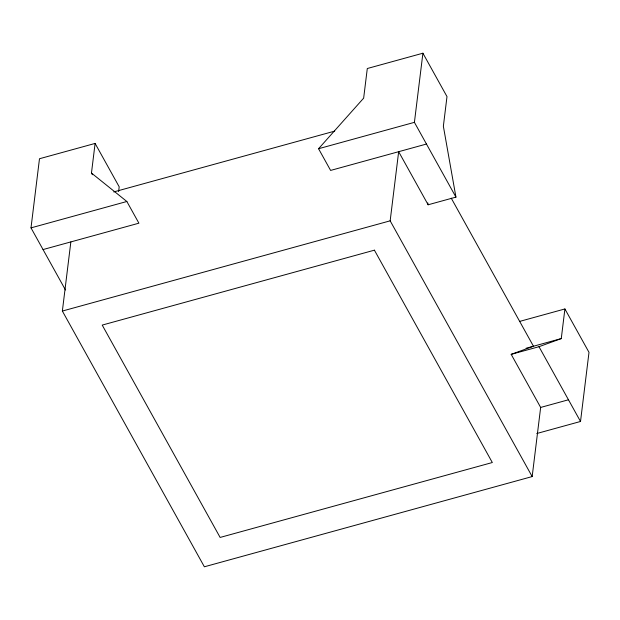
<?xml version="1.0" encoding="UTF-8"?>
<svg xmlns="http://www.w3.org/2000/svg" width="620" height="620" viewBox="0 0 620 620"><rect width="100%" height="100%" fill="white"/><g stroke="black" fill="none" stroke-linecap="round" stroke-linejoin="round"><path stroke-width="0.93" d="M65.503 290.013L31 227.873L39.486 158.736L95.1 143.429L119.195 186.822L118.606 191.596M451.252 198.183L533.464 346.239L511.182 354.346L540.656 407.433L532.169 476.571L204.368 566.788L62.364 311.046L70.85 241.916M92.395 174.732L91.466 173.058L95.1 143.429M532.169 476.571L390.166 220.828L398.66 151.691L428.133 204.778L455.94 197.129L443.362 126.224L446.997 96.596L422.91 53.212L367.296 68.518L363.653 98.146L318.564 148.722L330.607 170.423L426.467 144.042M455.94 197.129L414.416 122.342L422.91 53.212M511.182 354.346L538.989 346.696L561.271 338.582L564.905 308.954L519.49 321.454M536.773 433.519L580.514 421.476L589 352.346L564.905 308.954M113.762 191.929L334.684 131.13M31 227.873L126.852 201.492L138.903 223.185L43.044 249.565M318.564 148.722L414.416 122.342M62.364 311.046L390.166 220.828M526.047 348.277L561.271 338.582M540.656 407.433L568.462 399.784M91.466 173.058L126.852 201.492M538.989 346.696L580.514 421.476M427.8 202.887L428.133 204.778M374.41 250.17L102.215 325.089L220.131 537.439L492.319 462.528L374.41 250.17"/></g></svg>
